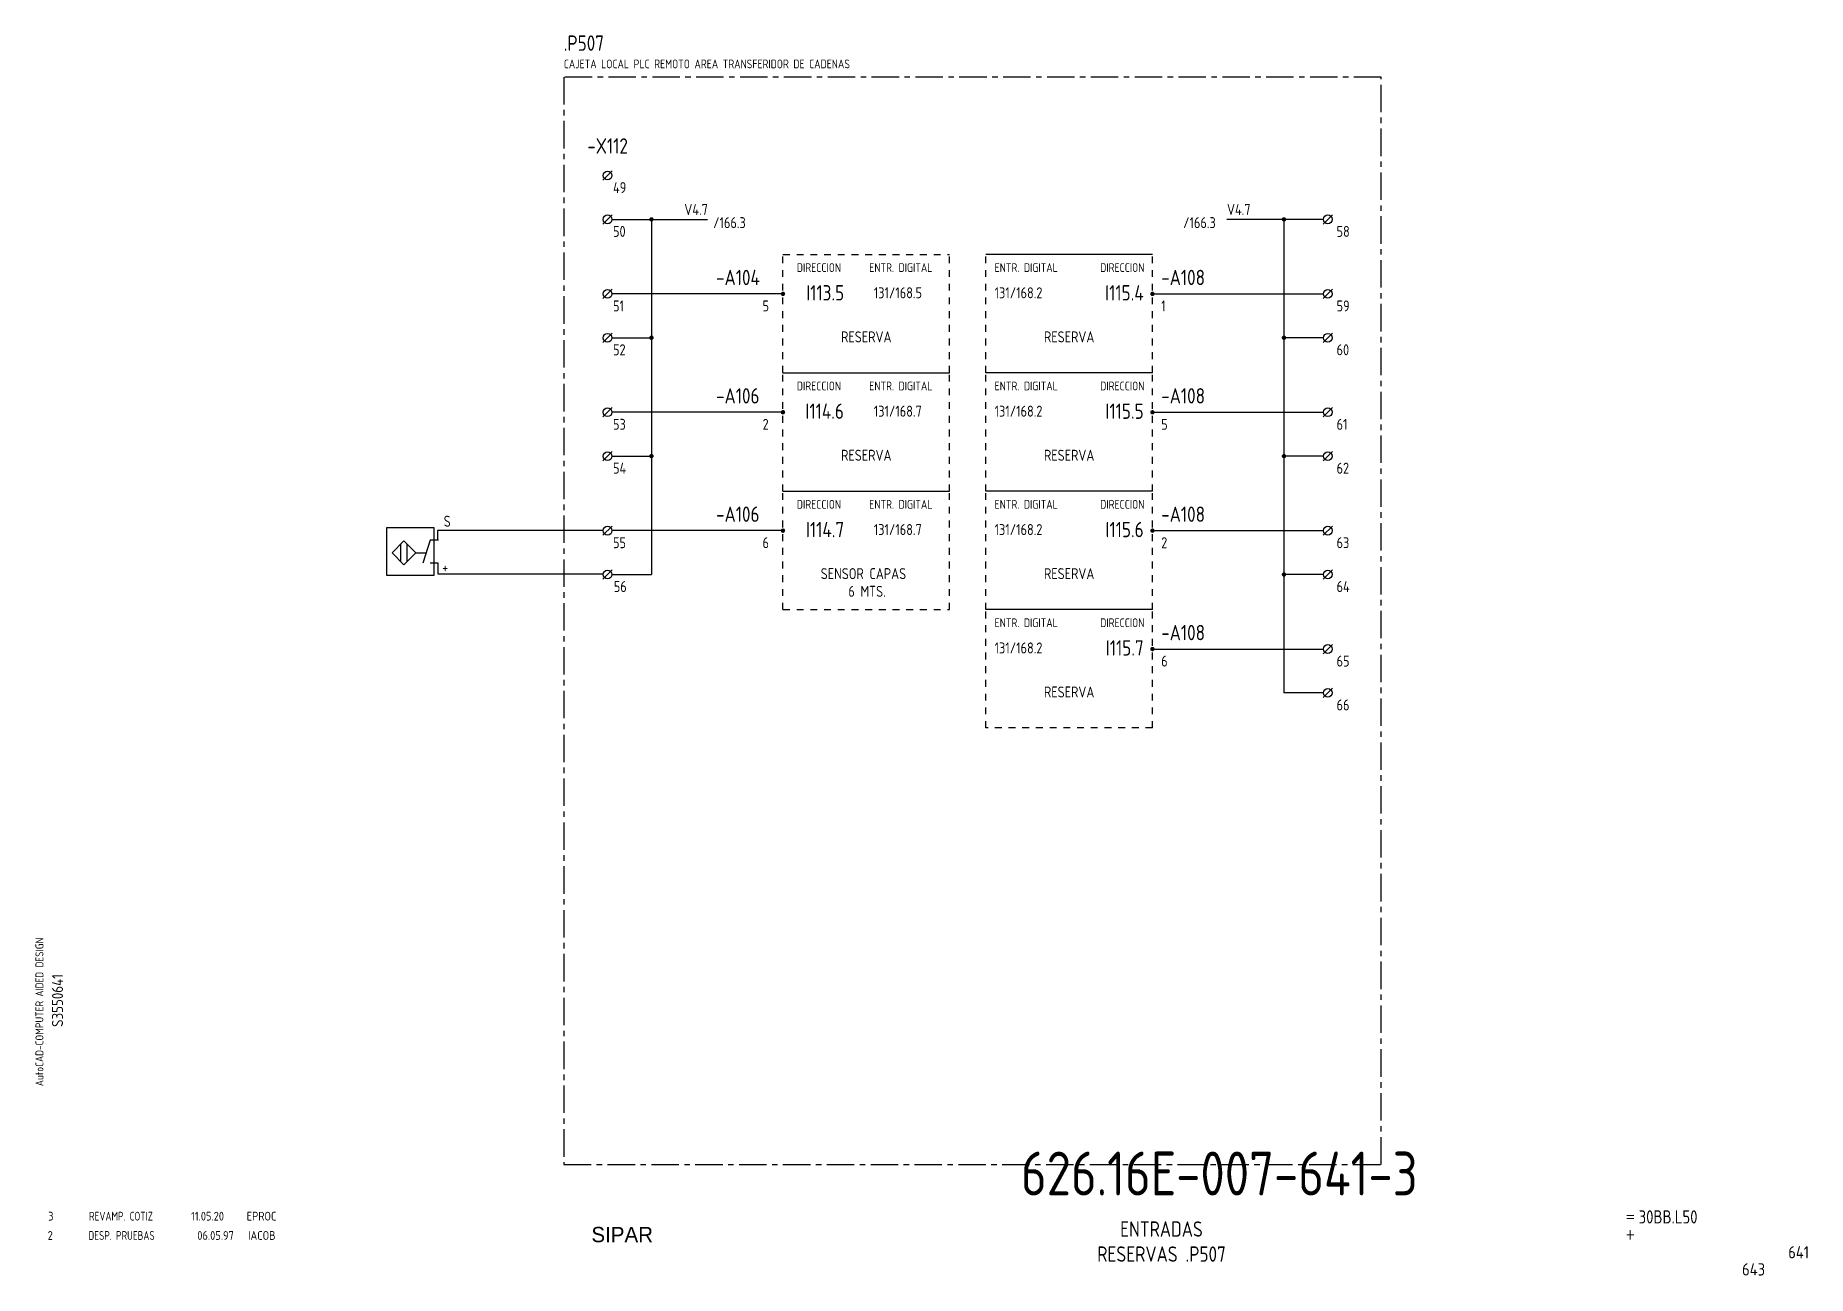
# Model space of a CAD drawing. Extents: x 10 to 414, y 6 to 288.
import ezdxf
from ezdxf.enums import TextEntityAlignment as Align

# ---------------------------------------------------------------- set-up
doc = ezdxf.new("R2010")
doc.units = 0
doc.header["$LTSCALE"] = 5
doc.header["$MEASUREMENT"] = 0
doc.linetypes.add('CENTER', pattern=[2, 1.25, -0.25, 0.25, -0.25])
doc.linetypes.add('HIDDEN1', pattern=[0.625, 0.3125, -0.3125])
doc.layers.get('0').update_dxf_attribs({"linetype": 'CONTINUOUS'})
for name, color, linetype in [('3', 3, 'CONTINUOUS'), ('CART', 7, 'CONTINUOUS'), ('COMPONENTES', 4, 'CONTINUOUS')]:
    doc.layers.add(name, color=color, linetype=linetype)
doc.styles.add('DIN', font='DIN.shx', dxfattribs={"width": 0.85})
doc.styles.add('N', font='ROMANS', dxfattribs={"width": 0.85, "height": 3})
doc.styles.add('SIMPLEX', font='SIMPLEX', dxfattribs={"width": 0.85})
doc.styles.add('X', font='UNIV.SHX', dxfattribs={"height": 3.5})

# ---------------------------------------------------------------- blocks, each defined once
blk = doc.blocks.new('B5-3')
at = {"linetype": 'Continuous', "const_width": 0.5}
blk.add_lwpolyline([(-0.25, 0, 1), (0.25, 0, 1)], format="xyb", close=True, dxfattribs=at)
blk = doc.blocks.new('NORMALE')
at = {"linetype": 'Continuous'}
blk.add_line((-1.06, -1.06), (1.06, 1.06), dxfattribs=at)
at = {"color": 7}
blk.add_circle((0, 0), 1, dxfattribs=at)
at = {"color": 7, "style": 'SIMPLEX', "flags": 9}
for tag, p in [('QUADRO', (-7.5, 4)), ('SEZIONE', (-7.5, 2.5)), ('NUMO', (-7.5, 1)), ('NUMM', (-7.5, -0.5)), ('NOTEM', (-7.5, -2)), ('NOTEV', (-7.5, -3.5)), ('UTENZA', (-7.5, -5)), ('RIP', (-7.5, -6.5)), ('RAGGIO', (-7.5, -8))]:
    blk.add_attdef(tag, p, '', height=1, dxfattribs=at)
at = {"color": 3, "style": 'SIMPLEX', "flags": 8}
for tag, p in [('NUMI', (1.5, 0.5)), ('MORSETTIERA', (1.5, -2.5))]:
    blk.add_attdef(tag, p, '', height=2, dxfattribs=at)
blk = doc.blocks.new('REV2')
at = {"color": 3, "style": 'DIN'}
for s, width, p in [('2', 0.9, (12.45, 13.79)), ('DESP. PRUEBAS', 0.8, (21.76, 13.79)), ('06.05.97', 0.9, (46.59, 13.79)), ('IACOB', 0.9, (58.16, 13.79))]:
    blk.add_text(s, height=2, dxfattribs=dict(at, width=width)).set_placement(p)

msp = doc.modelspace()

# ---------------------------------------------------------------- linework, layer by layer
at = {"color": 3, "linetype": 'CENTER'}
for p, q in [((130.17, 279), (130.17, 31)), ((316.64, 279), (130.17, 279)), ((316.64, 31), (316.64, 279)), ((130.17, 31), (316.64, 31))]:
    msp.add_line(p, q, dxfattribs=at)
for p, q in [((141.17, 246.55), (162.93, 246.55)), ((150.17, 246.55), (150.17, 165.55)), ((303.44, 246.55), (281.44, 246.55)), ((294.44, 246.55), (294.44, 138.55)), ((180.17, 229.55), (141.17, 229.55)), ((264.44, 229.55), (303.44, 229.55)), ((141.17, 219.55), (150.17, 219.55)), ((303.44, 219.55), (294.44, 219.55)), ((180.17, 202.55), (141.17, 202.55)), ((264.44, 202.55), (303.44, 202.55)), ((141.17, 192.55), (150.17, 192.55)), ((303.44, 192.55), (294.44, 192.55)), ((180.17, 175.55), (141.17, 175.55)), ((264.44, 175.55), (303.44, 175.55)), ((141.17, 165.55), (150.17, 165.55)), ((303.44, 165.55), (294.44, 165.55)), ((264.44, 148.55), (303.44, 148.55)), ((303.44, 138.55), (294.44, 138.55))]:
    msp.add_line(p, q)
at = {"linetype": 'HIDDEN1'}
for p, q in [((180.17, 211.55), (180.17, 238.55)), ((180.17, 238.55), (218.17, 238.55)), ((218.17, 211.55), (218.17, 238.55)), ((226.44, 211.55), (226.44, 238.55)), ((264.44, 211.55), (264.44, 238.55)), ((180.17, 184.55), (180.17, 211.55)), ((218.17, 184.55), (218.17, 211.55)), ((226.44, 184.55), (226.44, 211.55)), ((264.44, 184.55), (264.44, 211.55)), ((180.17, 157.55), (180.17, 184.55)), ((218.17, 157.55), (218.17, 184.55)), ((226.44, 157.55), (226.44, 184.55)), ((264.44, 157.55), (264.44, 184.55)), ((180.17, 157.55), (218.17, 157.55)), ((226.44, 130.55), (226.44, 157.55)), ((264.44, 130.55), (264.44, 157.55)), ((264.44, 130.55), (226.44, 130.55))]:
    msp.add_line(p, q, dxfattribs=at)
at = {"linetype": 'Continuous'}
for p, q in [((264.44, 238.55), (226.44, 238.55)), ((180.17, 211.55), (218.17, 211.55)), ((264.44, 211.55), (226.44, 211.55)), ((180.17, 184.55), (218.17, 184.55)), ((264.44, 184.55), (226.44, 184.55)), ((139.12, 175.6), (101.38, 175.6)), ((101.38, 175.6), (101.38, 173.41)), ((101.56, 165.61), (101.56, 168.1)), ((139.12, 165.61), (101.56, 165.61)), ((264.44, 157.55), (226.44, 157.55))]:
    msp.add_line(p, q, dxfattribs=at)
at = {"const_width": 0.5}
for points in [[(150.42, 246.55, -1), (149.92, 246.55, -1)], [(294.19, 246.55, 1), (294.69, 246.55, 1)], [(150.42, 219.55, -1), (149.92, 219.55, -1)], [(294.19, 219.55, 1), (294.69, 219.55, 1)], [(150.42, 192.55, -1), (149.92, 192.55, -1)], [(294.19, 192.55, 1), (294.69, 192.55, 1)], [(294.19, 165.55, 1), (294.69, 165.55, 1)]]:
    msp.add_lwpolyline(points, format="xyb", close=True, dxfattribs=at)
at = {"layer": 'COMPONENTES'}
for p, q in [((89.76, 176.18), (89.76, 165.43)), ((100.64, 176.18), (89.76, 176.18)), ((100.64, 165.43), (100.64, 176.18)), ((91, 170.48), (93.72, 173.19)), ((93.72, 167.77), (91, 170.48)), ((93.02, 168.46), (93.02, 172.5)), ((93.72, 173.19), (96.43, 170.48)), ((96.43, 170.48), (93.72, 167.77)), ((94.44, 168.46), (94.44, 172.5)), ((96.43, 170.48), (98.77, 170.48)), ((99.73, 173.41), (98.02, 168.14)), ((101.58, 173.41), (99.73, 173.41)), ((101.56, 168.1), (99.7, 168.1)), ((89.76, 165.43), (100.64, 165.43))]:
    msp.add_line(p, q, dxfattribs=at)

# ---------------------------------------------------------------- block references
at = {"linetype": 'Continuous'}
for name, p in [('NORMALE', (140.17, 256.55)), ('NORMALE', (140.17, 246.55)), ('NORMALE', (304.44, 246.55)), ('NORMALE', (140.17, 229.55)), ('NORMALE', (304.44, 229.55)), ('NORMALE', (140.17, 219.55)), ('NORMALE', (304.44, 219.55)), ('NORMALE', (140.17, 202.55)), ('NORMALE', (304.44, 202.55)), ('NORMALE', (140.17, 192.55)), ('NORMALE', (304.44, 192.55)), ('NORMALE', (140.17, 175.55)), ('NORMALE', (304.44, 175.55)), ('NORMALE', (140.17, 165.55)), ('NORMALE', (304.44, 165.55)), ('NORMALE', (304.44, 148.55)), ('NORMALE', (304.44, 138.55)), ('REV2', (0, 0))]:
    msp.add_blockref(name, p, dxfattribs=at)
at = {"xscale": -1}
for p in [(180.17, 229.55), (180.17, 202.55), (180.17, 175.55)]:
    msp.add_blockref('B5-3', p, dxfattribs=at)
for p in [(264.44, 229.55), (264.44, 202.55), (264.44, 175.55), (264.44, 148.55)]:
    msp.add_blockref('B5-3', p)

# ---------------------------------------------------------------- texts
at = {"color": 3, "style": 'DIN'}
for s, height, width, p in [('.P507', 3.5, 0.85, (130.17, 285)), ('3', 2, 0.9, (12.58, 18.19)), ('REVAMP. COTIZ', 2, 0.8, (21.9, 18.19)), ('11.05.20', 2, 0.9, (45.17, 18.19)), ('EPROC', 2, 0.9, (57.85, 18.19))]:
    msp.add_text(s, height=height, dxfattribs=dict(at, width=width)).set_placement(p)
at = {"style": 'DIN', "width": 0.85}
for s, height, p in [('CAJETA LOCAL PLC REMOTO AREA TRANSFERIDOR DE CADENAS', 2, (130.17, 281)), ('49', 2.5, (141.41, 252.55)), ('V4.7', 2.5, (157.67, 247.55)), ('/166.3', 2.5, (164.24, 244.55)), ('/166.3', 2.5, (271.44, 244.55)), ('V4.7', 2.5, (281.44, 247.55)), ('50', 2.5, (141.41, 242.55)), ('58', 2.5, (306.44, 242.55)), ('131/168.5', 2.5, (200.88, 228.55)), ('131/168.2', 2.5, (228.44, 228.55)), ('51', 2.5, (141.41, 225.55)), ('5', 2.5, (175.51, 225.55)), ('1', 2.5, (266.44, 225.55)), ('59', 2.5, (306.44, 225.55)), ('52', 2.5, (141.41, 215.55)), ('60', 2.5, (306.44, 215.55)), ('131/168.7', 2.5, (200.88, 201.55)), ('131/168.2', 2.5, (228.44, 201.55)), ('53', 2.5, (141.41, 198.55)), ('2', 2.5, (175.51, 198.55)), ('5', 2.5, (266.44, 198.55)), ('61', 2.5, (306.44, 198.55)), ('54', 2.5, (141.41, 188.55)), ('62', 2.5, (306.44, 188.55)), ('S', 2.5, (102.79, 176.45)), ('55', 2.5, (141.41, 171.55)), ('6', 2.5, (175.51, 171.55)), ('131/168.7', 2.5, (200.88, 174.55)), ('131/168.2', 2.5, (228.44, 174.55)), ('2', 2.5, (266.44, 171.55)), ('63', 2.5, (306.44, 171.55)), ('+', 2.5, (102.44, 165.93)), ('56', 2.5, (141.59, 161.55)), ('64', 2.5, (306.44, 161.55)), ('131/168.2', 2.5, (228.44, 147.55)), ('6', 2.5, (266.44, 144.55)), ('65', 2.5, (306.44, 144.55)), ('66', 2.5, (306.44, 134.55))]:
    msp.add_text(s, height=height, dxfattribs=at).set_placement(p)
at = {"color": 1, "style": 'DIN', "width": 0.85}
for p in [(193.4, 234.55), (262.59, 234.55), (193.4, 207.55), (262.59, 207.55), (193.4, 180.55), (262.59, 180.55), (262.59, 153.55)]:
    msp.add_text('DIRECCION', height=2, dxfattribs=at).set_placement(p, align=Align.RIGHT)
for p in [(199.85, 234.55), (228.44, 234.55), (199.85, 207.55), (228.44, 207.55), (199.85, 180.55), (228.44, 180.55), (228.44, 153.55)]:
    msp.add_text('ENTR. DIGITAL', height=2, dxfattribs=at).set_placement(p)
at = {"style": 'DIN', "width": 0.85}
for s, p in [('RESERVA', (199.17, 218.5)), ('RESERVA', (245.44, 218.5)), ('RESERVA', (199.17, 191.5)), ('RESERVA', (245.44, 191.5)), ('SENSOR CAPAS ', (199.17, 164.5)), ('RESERVA', (245.44, 164.5)), ('6 MTS.', (199.35, 160.46)), ('RESERVA', (245.44, 137.5))]:
    msp.add_text(s, height=2.5, dxfattribs=at).set_placement(p, align=Align.CENTER)
at = {"color": 2, "insert": (234.44, 33.92), "char_height": 10, "width": 111.0411, "attachment_point": 1, "style": 'DIN'}
msp.add_mtext('626.16E-007-641-3', dxfattribs=at)
at = {"layer": '3', "style": 'DIN', "width": 0.85}
msp.add_text('-X112', height=3.5, dxfattribs=at).set_placement((140.17, 261.55), align=Align.CENTER)
for s, p in [('-A104', (164.91, 231.55)), ('-A108', (266.44, 231.55)), ('-A106', (164.91, 204.55)), ('-A108', (266.44, 204.55)), ('-A106', (164.91, 177.55)), ('-A108', (266.44, 177.55)), ('-A108', (266.44, 150.55))]:
    msp.add_text(s, height=3.5, dxfattribs=at).set_placement(p)
for s, p in [('I113.5', (194.12, 228.05)), ('I115.4', (262.44, 228.05)), ('I114.6', (194.07, 201.05)), ('I115.5', (262.44, 201.05)), ('I114.7', (194.12, 174.05)), ('I115.6', (262.44, 174.05)), ('I115.7', (262.44, 147.05))]:
    msp.add_text(s, height=3.5, dxfattribs=at).set_placement(p, align=Align.RIGHT)
at = {"layer": '3', "color": 2, "style": 'DIN', "width": 0.85}
for s, p in [('ENTRADAS', (266.5, 14.51)), ('RESERVAS .P507', (266.5, 8.8))]:
    msp.add_text(s, height=3.5, dxfattribs=at).set_placement(p, align=Align.CENTER)
at = {"layer": 'CART', "color": 1, "style": 'DIN', "width": 0.9}
msp.add_text('AutoCAD-COMPUTER AIDED DESIGN', height=1.8, rotation=90, dxfattribs=at).set_placement((11.47, 48.84))
at = {"layer": 'CART', "color": 3, "style": 'N', "width": 0.85}
for s, p in [('=', (372.24, 17.91)), ('+', (372.24, 13.87))]:
    msp.add_text(s, height=2.5, dxfattribs=at).set_placement(p)
at = {"layer": 'CART', "color": 3, "style": 'DIN', "width": 0.9, "flags": 1}
msp.add_attdef('S3550641', text='', height=2.5, rotation=90, dxfattribs=at).set_placement((15.95, 68.38), align=Align.CENTER)
at = {"layer": 'CART', "color": 3, "style": 'DIN', "width": 0.85}
msp.add_attdef('30BB.L50', text='', height=3, dxfattribs=at).set_placement((375.33, 16.63), align=Align.BOTTOM_LEFT)
at = {"layer": 'CART', "color": 6, "style": 'X', "flags": 1}
msp.add_attdef('SIPAR', text='', height=3.5, dxfattribs=at).set_placement((143.5, 15), align=Align.MIDDLE)
at = {"layer": 'CART', "color": 2, "style": 'DIN', "width": 0.9, "flags": 1}
msp.add_attdef('641', text='', height=2.8, dxfattribs=at).set_placement((414.2, 9.56), align=Align.RIGHT)
at = {"layer": 'CART', "color": 7, "style": 'DIN', "width": 0.9, "flags": 1}
msp.add_attdef('643', (398.93, 5.65), '', height=2.8, dxfattribs=at)

doc.saveas('drawing.dxf')
